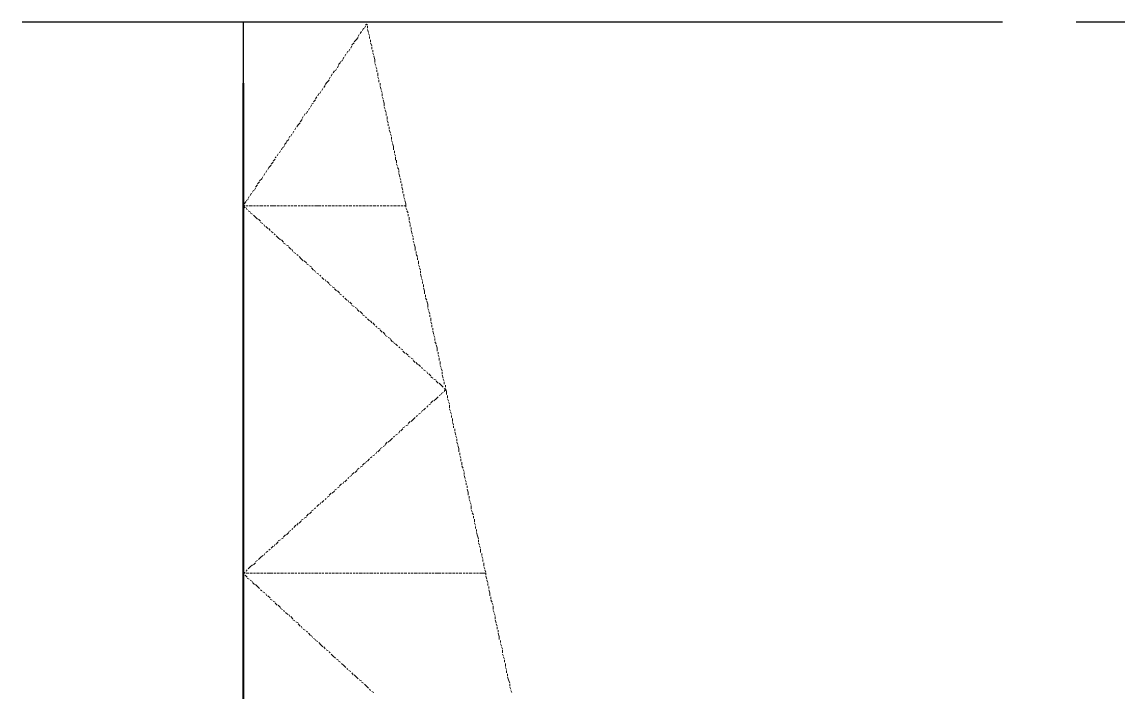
# Model space of a CAD drawing. Extents: x 8 to 21351, y 0 to 420.
# Drawn here: x 15777.49 to 15799.99, y 249.63 to 263.31 of the extents above; entities that cross this region are included whole.
import ezdxf

# ---------------------------------------------------------------- set-up
doc = ezdxf.new("R2010")
doc.units = 0

msp = doc.modelspace()

# ---------------------------------------------------------------- linework, layer by layer
at = {"lineweight": 25}
for p, q in [((15797.496, 263.313), (15777.493, 263.313)), ((15782.002, 263.313), (15782.002, 249.915)), ((15799.993, 263.313), (15798.998, 263.313))]:
    msp.add_line(p, q, dxfattribs=at)
at = {"color": 7, "lineweight": 5}
for p, q in [((15784.52, 263.271), (15784.499, 263.25)), ((15784.542, 263.25), (15784.52, 263.271)), ((15784.372, 263.059), (15784.351, 263.017)), ((15784.415, 263.123), (15784.393, 263.08)), ((15784.457, 263.186), (15784.436, 263.144)), ((15784.499, 263.229), (15784.478, 263.186)), ((15784.542, 263.186), (15784.542, 263.229)), ((15784.563, 263.102), (15784.542, 263.165)), ((15784.584, 263.038), (15784.563, 263.08)), ((15784.224, 262.827), (15784.203, 262.784)), ((15784.266, 262.89), (15784.224, 262.848)), ((15784.309, 262.954), (15784.266, 262.911)), ((15784.351, 262.996), (15784.309, 262.954)), ((15784.584, 262.975), (15784.584, 263.017)), ((15784.605, 262.911), (15784.605, 262.954)), ((15784.626, 262.827), (15784.605, 262.89)), ((15784.626, 262.763), (15784.626, 262.805)), ((15784.055, 262.594), (15784.034, 262.551)), ((15784.097, 262.657), (15784.076, 262.615)), ((15784.139, 262.721), (15784.118, 262.678)), ((15784.182, 262.763), (15784.161, 262.721)), ((15784.647, 262.699), (15784.647, 262.742)), ((15784.669, 262.636), (15784.647, 262.678)), ((15784.69, 262.551), (15784.669, 262.615)), ((15783.907, 262.361), (15783.885, 262.318)), ((15783.949, 262.424), (15783.928, 262.382)), ((15783.991, 262.488), (15783.949, 262.445)), ((15784.034, 262.53), (15783.991, 262.509)), ((15784.69, 262.488), (15784.69, 262.551)), ((15784.711, 262.424), (15784.69, 262.467)), ((15784.732, 262.361), (15784.711, 262.403)), ((15783.758, 262.128), (15783.716, 262.086)), ((15783.78, 262.192), (15783.758, 262.149)), ((15783.822, 262.255), (15783.801, 262.213)), ((15783.864, 262.318), (15783.843, 262.276)), ((15784.732, 262.297), (15784.732, 262.34)), ((15784.753, 262.213), (15784.753, 262.276)), ((15784.774, 262.149), (15784.753, 262.192)), ((15784.774, 262.086), (15784.774, 262.128)), ((15783.631, 261.959), (15783.61, 261.916)), ((15783.674, 262.022), (15783.653, 261.98)), ((15783.716, 262.086), (15783.674, 262.043)), ((15784.796, 262.022), (15784.796, 262.065)), ((15784.817, 261.938), (15784.796, 262.001)), ((15784.838, 261.874), (15784.817, 261.916)), ((15783.483, 261.726), (15783.441, 261.683)), ((15783.504, 261.789), (15783.483, 261.747)), ((15783.547, 261.853), (15783.526, 261.81)), ((15783.589, 261.895), (15783.568, 261.853)), ((15784.838, 261.81), (15784.838, 261.853)), ((15784.859, 261.747), (15784.838, 261.789)), ((15784.88, 261.662), (15784.859, 261.726)), ((15783.314, 261.493), (15783.293, 261.451)), ((15783.356, 261.557), (15783.335, 261.514)), ((15783.399, 261.62), (15783.377, 261.578)), ((15783.441, 261.662), (15783.399, 261.641)), ((15784.88, 261.599), (15784.88, 261.662)), ((15784.901, 261.535), (15784.88, 261.578)), ((15784.923, 261.472), (15784.901, 261.514)), ((15783.166, 261.26), (15783.123, 261.218)), ((15783.208, 261.324), (15783.166, 261.281)), ((15783.229, 261.387), (15783.208, 261.345)), ((15783.272, 261.451), (15783.25, 261.408)), ((15784.923, 261.408), (15784.923, 261.451)), ((15784.944, 261.324), (15784.944, 261.387)), ((15784.965, 261.26), (15784.944, 261.303)), ((15784.965, 261.197), (15784.965, 261.239)), ((15782.996, 261.027), (15782.975, 260.985)), ((15783.039, 261.091), (15783.018, 261.048)), ((15783.081, 261.154), (15783.06, 261.112)), ((15783.123, 261.218), (15783.102, 261.175)), ((15784.986, 261.133), (15784.986, 261.175)), ((15785.007, 261.048), (15784.986, 261.112)), ((15785.028, 260.985), (15785.007, 261.027)), ((15782.848, 260.795), (15782.827, 260.752)), ((15782.891, 260.858), (15782.848, 260.816)), ((15782.933, 260.921), (15782.891, 260.879)), ((15782.954, 260.985), (15782.933, 260.943)), ((15785.028, 260.921), (15785.028, 260.964)), ((15785.05, 260.858), (15785.028, 260.9)), ((15785.071, 260.773), (15785.05, 260.837)), ((15782.679, 260.562), (15782.658, 260.541)), ((15782.721, 260.625), (15782.7, 260.583)), ((15782.764, 260.689), (15782.742, 260.646)), ((15782.806, 260.752), (15782.785, 260.71)), ((15785.071, 260.71), (15785.071, 260.773)), ((15785.092, 260.646), (15785.092, 260.689)), ((15785.113, 260.583), (15785.092, 260.625)), ((15785.113, 260.498), (15785.113, 260.562)), ((15782.531, 260.35), (15782.51, 260.308)), ((15782.573, 260.392), (15782.531, 260.35)), ((15782.615, 260.456), (15782.573, 260.413)), ((15782.658, 260.519), (15782.615, 260.477)), ((15785.134, 260.435), (15785.134, 260.498)), ((15785.155, 260.371), (15785.134, 260.413)), ((15785.177, 260.308), (15785.155, 260.35)), ((15782.383, 260.117), (15782.34, 260.075)), ((15782.404, 260.159), (15782.383, 260.117)), ((15782.446, 260.223), (15782.425, 260.181)), ((15782.488, 260.286), (15782.467, 260.244)), ((15785.177, 260.244), (15785.177, 260.286)), ((15785.198, 260.159), (15785.177, 260.223)), ((15785.219, 260.096), (15785.198, 260.138)), ((15782.213, 259.884), (15782.192, 259.842)), ((15782.256, 259.927), (15782.234, 259.884)), ((15782.298, 259.99), (15782.256, 259.948)), ((15782.34, 260.054), (15782.298, 260.011)), ((15785.219, 260.033), (15785.219, 260.075)), ((15785.24, 259.969), (15785.24, 260.011)), ((15785.261, 259.884), (15785.24, 259.948)), ((15782.107, 259.694), (15782.065, 259.673)), ((15782.129, 259.757), (15782.107, 259.715)), ((15782.171, 259.821), (15782.15, 259.779)), ((15785.261, 259.821), (15785.261, 259.863)), ((15785.282, 259.757), (15785.282, 259.8)), ((15785.304, 259.694), (15785.282, 259.736)), ((15785.325, 259.609), (15785.304, 259.673)), ((15782.023, 259.588), (15782.002, 259.567)), ((15782.002, 259.567), (15782.044, 259.524)), ((15782.002, 259.524), (15782.002, 259.567)), ((15782.002, 259.567), (15782.044, 259.567)), ((15782.002, 259.461), (15782.002, 259.503)), ((15782.002, 259.397), (15782.002, 259.44)), ((15782.065, 259.651), (15782.023, 259.609)), ((15782.065, 259.567), (15782.107, 259.567)), ((15782.065, 259.524), (15782.086, 259.482)), ((15782.107, 259.461), (15782.15, 259.44)), ((15782.129, 259.567), (15782.192, 259.567)), ((15782.213, 259.567), (15782.256, 259.567)), ((15782.277, 259.567), (15782.319, 259.567)), ((15782.34, 259.567), (15782.404, 259.567)), ((15782.425, 259.567), (15782.467, 259.567)), ((15782.488, 259.567), (15782.531, 259.567)), ((15782.552, 259.567), (15782.615, 259.567)), ((15782.615, 259.567), (15782.679, 259.567)), ((15782.7, 259.567), (15782.742, 259.567)), ((15782.764, 259.567), (15782.806, 259.567)), ((15782.827, 259.567), (15782.891, 259.567)), ((15782.912, 259.567), (15782.954, 259.567)), ((15782.975, 259.567), (15783.018, 259.567)), ((15783.039, 259.567), (15783.102, 259.567)), ((15783.123, 259.567), (15783.166, 259.567)), ((15783.187, 259.567), (15783.229, 259.567)), ((15783.25, 259.567), (15783.314, 259.567)), ((15783.335, 259.567), (15783.377, 259.567)), ((15783.399, 259.567), (15783.441, 259.567)), ((15783.462, 259.567), (15783.526, 259.567)), ((15783.526, 259.567), (15783.589, 259.567)), ((15783.61, 259.567), (15783.653, 259.567)), ((15783.674, 259.567), (15783.716, 259.567)), ((15783.737, 259.567), (15783.801, 259.567)), ((15783.822, 259.567), (15783.864, 259.567)), ((15783.885, 259.567), (15783.928, 259.567)), ((15783.949, 259.567), (15784.012, 259.567)), ((15784.034, 259.567), (15784.076, 259.567)), ((15784.097, 259.567), (15784.139, 259.567)), ((15784.161, 259.567), (15784.224, 259.567)), ((15784.245, 259.567), (15784.288, 259.567)), ((15784.309, 259.567), (15784.351, 259.567)), ((15784.372, 259.567), (15784.415, 259.567)), ((15784.436, 259.567), (15784.499, 259.567)), ((15784.52, 259.567), (15784.563, 259.567)), ((15784.584, 259.567), (15784.626, 259.567)), ((15784.647, 259.567), (15784.711, 259.567)), ((15784.732, 259.567), (15784.774, 259.567)), ((15784.796, 259.567), (15784.838, 259.567)), ((15784.859, 259.567), (15784.923, 259.567)), ((15784.944, 259.567), (15784.986, 259.567)), ((15785.007, 259.567), (15785.05, 259.567)), ((15785.071, 259.567), (15785.134, 259.567)), ((15785.155, 259.567), (15785.198, 259.567)), ((15785.219, 259.567), (15785.261, 259.567)), ((15785.282, 259.567), (15785.325, 259.567)), ((15785.325, 259.546), (15785.325, 259.609)), ((15785.346, 259.482), (15785.325, 259.524)), ((15785.367, 259.419), (15785.346, 259.461)), ((15782.002, 259.313), (15782.002, 259.376)), ((15782.002, 259.249), (15782.002, 259.292)), ((15782.002, 259.186), (15782.002, 259.228)), ((15782.15, 259.419), (15782.192, 259.397)), ((15782.213, 259.376), (15782.256, 259.334)), ((15782.256, 259.334), (15782.298, 259.292)), ((15782.319, 259.292), (15782.361, 259.249)), ((15782.361, 259.228), (15782.404, 259.207)), ((15785.367, 259.355), (15785.367, 259.397)), ((15785.388, 259.271), (15785.388, 259.334)), ((15785.409, 259.207), (15785.388, 259.249)), ((15782.002, 259.101), (15782.002, 259.165)), ((15782.002, 259.038), (15782.002, 259.08)), ((15782.002, 258.974), (15782.002, 259.017)), ((15782.425, 259.186), (15782.446, 259.144)), ((15782.467, 259.144), (15782.51, 259.101)), ((15782.531, 259.101), (15782.552, 259.059)), ((15782.573, 259.038), (15782.615, 259.017)), ((15782.637, 258.995), (15782.658, 258.974)), ((15785.409, 259.144), (15785.409, 259.186)), ((15785.431, 259.08), (15785.431, 259.122)), ((15785.452, 258.995), (15785.431, 259.059)), ((15782.002, 258.889), (15782.002, 258.953)), ((15782.002, 258.826), (15782.002, 258.889)), ((15782.002, 258.762), (15782.002, 258.805)), ((15782.679, 258.953), (15782.721, 258.911)), ((15782.721, 258.911), (15782.764, 258.868)), ((15782.785, 258.868), (15782.827, 258.826)), ((15782.827, 258.805), (15782.869, 258.784)), ((15782.891, 258.762), (15782.933, 258.741)), ((15785.473, 258.932), (15785.452, 258.974)), ((15785.473, 258.868), (15785.473, 258.911)), ((15785.494, 258.805), (15785.473, 258.847)), ((15785.515, 258.72), (15785.494, 258.784)), ((15782.002, 258.699), (15782.002, 258.741)), ((15782.002, 258.614), (15782.002, 258.678)), ((15782.002, 258.551), (15782.002, 258.593)), ((15782.002, 258.487), (15782.002, 258.53)), ((15782.933, 258.72), (15782.975, 258.678)), ((15782.996, 258.678), (15783.018, 258.635)), ((15783.039, 258.614), (15783.081, 258.593)), ((15783.102, 258.572), (15783.123, 258.551)), ((15783.145, 258.53), (15783.187, 258.487)), ((15785.515, 258.657), (15785.515, 258.72)), ((15785.536, 258.593), (15785.536, 258.635)), ((15785.558, 258.53), (15785.536, 258.572)), ((15782.002, 258.403), (15782.002, 258.466)), ((15782.002, 258.339), (15782.002, 258.382)), ((15782.002, 258.276), (15782.002, 258.318)), ((15783.187, 258.487), (15783.229, 258.445)), ((15783.25, 258.445), (15783.293, 258.403)), ((15783.293, 258.382), (15783.335, 258.36)), ((15783.356, 258.339), (15783.399, 258.318)), ((15785.558, 258.466), (15785.558, 258.509)), ((15785.579, 258.382), (15785.579, 258.445)), ((15785.6, 258.318), (15785.579, 258.36)), ((15782.002, 258.191), (15782.002, 258.255)), ((15782.002, 258.127), (15782.002, 258.17)), ((15782.002, 258.064), (15782.002, 258.106)), ((15783.399, 258.297), (15783.441, 258.255)), ((15783.462, 258.255), (15783.483, 258.212)), ((15783.504, 258.191), (15783.547, 258.17)), ((15783.568, 258.149), (15783.589, 258.127)), ((15783.61, 258.106), (15783.653, 258.064)), ((15785.621, 258.255), (15785.6, 258.297)), ((15785.621, 258.191), (15785.621, 258.233)), ((15785.642, 258.106), (15785.621, 258.17)), ((15785.663, 258.043), (15785.642, 258.085)), ((15782.002, 257.979), (15782.002, 258.043)), ((15782.002, 257.916), (15782.002, 257.979)), ((15782.002, 257.852), (15782.002, 257.895)), ((15783.674, 258.064), (15783.695, 258.022)), ((15783.716, 258.022), (15783.758, 257.979)), ((15783.758, 257.958), (15783.801, 257.937)), ((15783.822, 257.916), (15783.864, 257.895)), ((15783.864, 257.873), (15783.907, 257.831)), ((15785.663, 257.979), (15785.663, 258.022)), ((15785.685, 257.916), (15785.685, 257.958)), ((15785.706, 257.831), (15785.685, 257.895)), ((15782.002, 257.789), (15782.002, 257.831)), ((15782.002, 257.704), (15782.002, 257.768)), ((15782.002, 257.641), (15782.002, 257.683)), ((15783.928, 257.831), (15783.97, 257.789)), ((15783.97, 257.768), (15784.012, 257.747)), ((15784.034, 257.725), (15784.055, 257.704)), ((15784.076, 257.683), (15784.118, 257.641)), ((15784.139, 257.641), (15784.161, 257.598)), ((15785.706, 257.768), (15785.706, 257.831)), ((15785.727, 257.704), (15785.727, 257.747)), ((15785.748, 257.641), (15785.727, 257.683)), ((15782.002, 257.577), (15782.002, 257.62)), ((15782.002, 257.492), (15782.002, 257.556)), ((15782.002, 257.429), (15782.002, 257.471)), ((15782.002, 257.365), (15782.002, 257.408)), ((15784.182, 257.598), (15784.224, 257.556)), ((15784.224, 257.535), (15784.266, 257.514)), ((15784.288, 257.492), (15784.33, 257.471)), ((15784.33, 257.45), (15784.372, 257.408)), ((15784.393, 257.408), (15784.436, 257.365)), ((15785.769, 257.556), (15785.748, 257.62)), ((15785.769, 257.492), (15785.769, 257.556)), ((15785.79, 257.429), (15785.769, 257.471)), ((15785.812, 257.365), (15785.79, 257.408)), ((15782.002, 257.281), (15782.002, 257.344)), ((15782.002, 257.217), (15782.002, 257.26)), ((15782.002, 257.154), (15782.002, 257.196)), ((15784.436, 257.344), (15784.478, 257.323)), ((15784.499, 257.302), (15784.52, 257.281)), ((15784.542, 257.26), (15784.584, 257.217)), ((15784.605, 257.217), (15784.626, 257.175)), ((15785.812, 257.302), (15785.812, 257.344)), ((15785.833, 257.217), (15785.833, 257.281)), ((15785.854, 257.154), (15785.833, 257.196)), ((15782.002, 257.069), (15782.002, 257.133)), ((15782.002, 257.006), (15782.002, 257.069)), ((15782.002, 256.942), (15782.002, 256.985)), ((15784.647, 257.175), (15784.69, 257.133)), ((15784.711, 257.111), (15784.732, 257.09)), ((15784.753, 257.069), (15784.796, 257.048)), ((15784.796, 257.027), (15784.838, 256.985)), ((15784.859, 256.985), (15784.901, 256.942)), ((15785.854, 257.09), (15785.854, 257.133)), ((15785.875, 257.027), (15785.875, 257.069)), ((15785.896, 256.942), (15785.875, 257.006)), ((15782.002, 256.879), (15782.002, 256.921)), ((15782.002, 256.794), (15782.002, 256.858)), ((15782.002, 256.731), (15782.002, 256.773)), ((15784.901, 256.921), (15784.944, 256.9)), ((15784.965, 256.879), (15785.007, 256.858)), ((15785.007, 256.836), (15785.05, 256.794)), ((15785.071, 256.794), (15785.092, 256.752)), ((15785.113, 256.752), (15785.155, 256.709)), ((15785.917, 256.879), (15785.896, 256.921)), ((15785.917, 256.815), (15785.917, 256.858)), ((15785.939, 256.752), (15785.917, 256.794)), ((15785.96, 256.667), (15785.939, 256.731)), ((15782.002, 256.667), (15782.002, 256.709)), ((15782.002, 256.582), (15782.002, 256.646)), ((15782.002, 256.519), (15782.002, 256.561)), ((15785.177, 256.688), (15785.198, 256.667)), ((15785.219, 256.646), (15785.261, 256.625)), ((15785.261, 256.603), (15785.304, 256.561)), ((15785.325, 256.561), (15785.367, 256.519)), ((15785.96, 256.603), (15785.96, 256.667)), ((15785.981, 256.54), (15785.981, 256.582)), ((15786.002, 256.476), (15785.981, 256.519)), ((15782.002, 256.455), (15782.002, 256.498)), ((15782.002, 256.371), (15782.002, 256.434)), ((15782.002, 256.307), (15782.002, 256.349)), ((15782.002, 256.244), (15782.002, 256.286)), ((15785.367, 256.498), (15785.409, 256.476)), ((15785.431, 256.455), (15785.473, 256.434)), ((15785.473, 256.413), (15785.515, 256.371)), ((15785.536, 256.371), (15785.558, 256.328)), ((15785.579, 256.328), (15785.621, 256.286)), ((15786.002, 256.413), (15786.002, 256.455)), ((15786.023, 256.328), (15786.023, 256.392)), ((15786.044, 256.265), (15786.023, 256.307)), ((15782.002, 256.159), (15782.002, 256.223)), ((15782.002, 256.096), (15782.002, 256.159)), ((15782.002, 256.032), (15782.002, 256.074)), ((15785.642, 256.265), (15785.663, 256.244)), ((15785.685, 256.223), (15785.727, 256.201)), ((15785.748, 256.18), (15785.769, 256.138)), ((15785.79, 256.138), (15785.833, 256.096)), ((15785.833, 256.074), (15785.875, 256.053)), ((15786.066, 256.201), (15786.044, 256.244)), ((15786.066, 256.138), (15786.066, 256.18)), ((15786.087, 256.053), (15786.066, 256.117)), ((15782.002, 255.968), (15782.002, 256.011)), ((15782.002, 255.884), (15782.002, 255.947)), ((15782.002, 255.82), (15782.002, 255.863)), ((15785.896, 256.032), (15785.939, 256.011)), ((15785.939, 255.99), (15785.981, 255.947)), ((15786.002, 255.947), (15786.044, 255.905)), ((15786.044, 255.905), (15786.087, 255.863)), ((15786.108, 255.99), (15786.087, 256.032)), ((15786.108, 255.926), (15786.108, 255.968)), ((15786.108, 255.841), (15786.129, 255.82)), ((15786.129, 255.863), (15786.129, 255.905)), ((15786.15, 255.778), (15786.129, 255.841)), ((15782.002, 255.757), (15782.002, 255.799)), ((15782.002, 255.672), (15782.002, 255.736)), ((15782.002, 255.609), (15782.002, 255.651)), ((15785.939, 255.63), (15785.896, 255.588)), ((15785.981, 255.672), (15785.939, 255.63)), ((15786.044, 255.714), (15786.002, 255.693)), ((15786.087, 255.757), (15786.044, 255.736)), ((15786.129, 255.82), (15786.108, 255.778)), ((15786.15, 255.714), (15786.15, 255.778)), ((15786.171, 255.651), (15786.171, 255.693)), ((15786.193, 255.588), (15786.171, 255.63)), ((15782.002, 255.545), (15782.002, 255.588)), ((15782.002, 255.46), (15782.002, 255.524)), ((15782.002, 255.397), (15782.002, 255.439)), ((15785.663, 255.397), (15785.642, 255.355)), ((15785.727, 255.439), (15785.685, 255.397)), ((15785.769, 255.482), (15785.748, 255.46)), ((15785.833, 255.524), (15785.79, 255.503)), ((15785.875, 255.588), (15785.833, 255.545)), ((15786.214, 255.524), (15786.193, 255.566)), ((15786.214, 255.439), (15786.214, 255.503)), ((15786.235, 255.376), (15786.214, 255.418)), ((15782.002, 255.333), (15782.002, 255.376)), ((15782.002, 255.27), (15782.002, 255.312)), ((15782.002, 255.185), (15782.002, 255.249)), ((15782.002, 255.122), (15782.002, 255.164)), ((15785.409, 255.164), (15785.367, 255.122)), ((15785.473, 255.206), (15785.431, 255.164)), ((15785.515, 255.249), (15785.473, 255.206)), ((15785.558, 255.291), (15785.536, 255.27)), ((15785.621, 255.333), (15785.579, 255.312)), ((15786.256, 255.312), (15786.235, 255.355)), ((15786.256, 255.249), (15786.256, 255.291)), ((15786.277, 255.164), (15786.277, 255.228)), ((15782.002, 255.058), (15782.002, 255.101)), ((15782.002, 254.974), (15782.002, 255.037)), ((15782.002, 254.91), (15782.002, 254.952)), ((15785.198, 254.974), (15785.177, 254.931)), ((15785.261, 255.016), (15785.219, 254.974)), ((15785.304, 255.058), (15785.261, 255.037)), ((15785.367, 255.101), (15785.325, 255.079)), ((15786.298, 255.101), (15786.277, 255.143)), ((15786.298, 255.037), (15786.298, 255.079)), ((15786.32, 254.974), (15786.32, 255.016)), ((15786.341, 254.889), (15786.32, 254.952)), ((15782.002, 254.847), (15782.002, 254.889)), ((15782.002, 254.762), (15782.002, 254.825)), ((15782.002, 254.698), (15782.002, 254.741)), ((15784.944, 254.741), (15784.901, 254.698)), ((15785.007, 254.783), (15784.965, 254.741)), ((15785.05, 254.825), (15785.007, 254.783)), ((15785.092, 254.868), (15785.071, 254.847)), ((15785.155, 254.91), (15785.113, 254.889)), ((15786.362, 254.825), (15786.341, 254.868)), ((15786.362, 254.762), (15786.362, 254.804)), ((15786.383, 254.698), (15786.362, 254.741)), ((15782.002, 254.635), (15782.002, 254.677)), ((15782.002, 254.55), (15782.002, 254.614)), ((15782.002, 254.487), (15782.002, 254.529)), ((15784.69, 254.487), (15784.647, 254.466)), ((15784.732, 254.55), (15784.711, 254.508)), ((15784.796, 254.593), (15784.753, 254.55)), ((15784.838, 254.635), (15784.796, 254.614)), ((15784.901, 254.677), (15784.859, 254.656)), ((15786.404, 254.614), (15786.383, 254.677)), ((15786.404, 254.55), (15786.404, 254.614)), ((15786.425, 254.487), (15786.425, 254.529)), ((15782.002, 254.423), (15782.002, 254.466)), ((15782.002, 254.36), (15782.002, 254.402)), ((15782.002, 254.275), (15782.002, 254.339)), ((15782.002, 254.212), (15782.002, 254.254)), ((15784.436, 254.254), (15784.393, 254.233)), ((15784.478, 254.317), (15784.436, 254.275)), ((15784.52, 254.36), (15784.499, 254.317)), ((15784.584, 254.402), (15784.542, 254.36)), ((15784.626, 254.445), (15784.605, 254.423)), ((15786.447, 254.423), (15786.425, 254.466)), ((15786.447, 254.36), (15786.447, 254.402)), ((15786.468, 254.275), (15786.468, 254.339)), ((15786.489, 254.212), (15786.468, 254.254)), ((15782.002, 254.148), (15782.002, 254.19)), ((15782.002, 254.063), (15782.002, 254.127)), ((15782.002, 254), (15782.002, 254.042)), ((15784.224, 254.063), (15784.182, 254.042)), ((15784.266, 254.127), (15784.224, 254.085)), ((15784.33, 254.169), (15784.288, 254.127)), ((15784.372, 254.212), (15784.33, 254.19)), ((15786.51, 254.148), (15786.489, 254.19)), ((15786.51, 254.085), (15786.51, 254.127)), ((15786.531, 254), (15786.51, 254.063)), ((15782.002, 253.936), (15782.002, 253.979)), ((15782.002, 253.852), (15782.002, 253.915)), ((15782.002, 253.788), (15782.002, 253.831)), ((15783.97, 253.831), (15783.928, 253.81)), ((15784.012, 253.894), (15783.97, 253.852)), ((15784.055, 253.936), (15784.034, 253.894)), ((15784.118, 253.979), (15784.076, 253.936)), ((15784.161, 254.021), (15784.139, 254)), ((15786.552, 253.936), (15786.531, 253.979)), ((15786.552, 253.873), (15786.552, 253.915)), ((15786.574, 253.81), (15786.574, 253.852)), ((15782.002, 253.725), (15782.002, 253.767)), ((15782.002, 253.64), (15782.002, 253.704)), ((15782.002, 253.577), (15782.002, 253.619)), ((15783.695, 253.598), (15783.674, 253.577)), ((15783.758, 253.64), (15783.716, 253.619)), ((15783.801, 253.704), (15783.758, 253.661)), ((15783.864, 253.746), (15783.822, 253.704)), ((15783.907, 253.788), (15783.864, 253.767)), ((15786.595, 253.725), (15786.574, 253.788)), ((15786.595, 253.661), (15786.595, 253.725)), ((15786.616, 253.598), (15786.616, 253.64)), ((15782.002, 253.513), (15782.002, 253.555)), ((15782.002, 253.45), (15782.002, 253.492)), ((15782.002, 253.365), (15782.002, 253.429)), ((15783.441, 253.365), (15783.399, 253.344)), ((15783.483, 253.407), (15783.462, 253.386)), ((15783.547, 253.471), (15783.504, 253.429)), ((15783.589, 253.513), (15783.568, 253.471)), ((15783.653, 253.555), (15783.61, 253.513)), ((15786.637, 253.534), (15786.616, 253.577)), ((15786.658, 253.471), (15786.637, 253.513)), ((15786.658, 253.386), (15786.658, 253.45)), ((15786.679, 253.323), (15786.658, 253.365)), ((15782.002, 253.302), (15782.002, 253.344)), ((15782.002, 253.238), (15782.002, 253.28)), ((15782.002, 253.153), (15782.002, 253.217)), ((15782.002, 253.09), (15782.002, 253.132)), ((15783.187, 253.132), (15783.145, 253.09)), ((15783.229, 253.174), (15783.187, 253.153)), ((15783.293, 253.217), (15783.25, 253.196)), ((15783.335, 253.28), (15783.293, 253.238)), ((15783.399, 253.323), (15783.356, 253.28)), ((15786.701, 253.259), (15786.679, 253.302)), ((15786.701, 253.196), (15786.701, 253.238)), ((15786.722, 253.111), (15786.722, 253.174)), ((15782.002, 253.026), (15782.002, 253.069)), ((15782.002, 252.942), (15782.002, 253.005)), ((15782.002, 252.878), (15782.002, 252.92)), ((15782.975, 252.942), (15782.933, 252.92)), ((15783.018, 252.984), (15782.996, 252.963)), ((15783.081, 253.048), (15783.039, 253.005)), ((15783.123, 253.09), (15783.102, 253.048)), ((15786.743, 253.048), (15786.722, 253.09)), ((15786.743, 252.984), (15786.743, 253.026)), ((15786.764, 252.92), (15786.764, 252.963)), ((15782.002, 252.815), (15782.002, 252.857)), ((15782.002, 252.73), (15782.002, 252.793)), ((15782.002, 252.667), (15782.002, 252.709)), ((15782.721, 252.709), (15782.679, 252.667)), ((15782.764, 252.751), (15782.721, 252.73)), ((15782.827, 252.793), (15782.785, 252.772)), ((15782.869, 252.857), (15782.827, 252.815)), ((15782.933, 252.899), (15782.891, 252.857)), ((15786.785, 252.836), (15786.764, 252.899)), ((15786.806, 252.772), (15786.785, 252.836)), ((15786.806, 252.709), (15786.806, 252.751)), ((15786.828, 252.645), (15786.806, 252.688)), ((15782.002, 252.603), (15782.002, 252.645)), ((15782.002, 252.54), (15782.002, 252.582)), ((15782.002, 252.455), (15782.002, 252.518)), ((15782.446, 252.476), (15782.425, 252.434)), ((15782.51, 252.518), (15782.467, 252.497)), ((15782.552, 252.561), (15782.531, 252.54)), ((15782.615, 252.624), (15782.573, 252.582)), ((15782.658, 252.667), (15782.637, 252.624)), ((15786.849, 252.582), (15786.828, 252.624)), ((15786.849, 252.497), (15786.849, 252.561)), ((15786.87, 252.434), (15786.87, 252.476)), ((15782.002, 252.391), (15782.002, 252.434)), ((15782.002, 252.328), (15782.002, 252.37)), ((15782.002, 252.243), (15782.002, 252.307)), ((15782.192, 252.243), (15782.15, 252.201)), ((15782.256, 252.286), (15782.213, 252.243)), ((15782.298, 252.328), (15782.256, 252.307)), ((15782.361, 252.391), (15782.319, 252.349)), ((15782.404, 252.434), (15782.361, 252.391)), ((15786.891, 252.37), (15786.87, 252.412)), ((15786.891, 252.307), (15786.891, 252.349)), ((15786.912, 252.222), (15786.912, 252.286)), ((15782.002, 252.18), (15782.002, 252.222)), ((15782.002, 252.116), (15782.002, 252.159)), ((15782.044, 252.095), (15782.002, 252.074)), ((15782.002, 252.031), (15782.002, 252.095)), ((15782.002, 252.074), (15782.044, 252.074)), ((15782.002, 252.074), (15782.023, 252.031)), ((15782.002, 251.968), (15782.002, 252.01)), ((15782.044, 252.031), (15782.086, 251.989)), ((15782.086, 252.137), (15782.065, 252.116)), ((15782.065, 252.074), (15782.129, 252.074)), ((15782.15, 252.201), (15782.107, 252.159)), ((15782.15, 252.074), (15782.192, 252.074)), ((15782.213, 252.074), (15782.256, 252.074)), ((15782.277, 252.074), (15782.34, 252.074)), ((15782.361, 252.074), (15782.404, 252.074)), ((15782.425, 252.074), (15782.467, 252.074)), ((15782.488, 252.074), (15782.552, 252.074)), ((15782.552, 252.074), (15782.615, 252.074)), ((15782.637, 252.074), (15782.679, 252.074)), ((15782.7, 252.074), (15782.742, 252.074)), ((15782.764, 252.074), (15782.827, 252.074)), ((15782.848, 252.074), (15782.891, 252.074)), ((15782.912, 252.074), (15782.954, 252.074)), ((15782.975, 252.074), (15783.039, 252.074)), ((15783.06, 252.074), (15783.102, 252.074)), ((15783.123, 252.074), (15783.166, 252.074)), ((15783.187, 252.074), (15783.25, 252.074)), ((15783.272, 252.074), (15783.314, 252.074)), ((15783.335, 252.074), (15783.377, 252.074)), ((15783.399, 252.074), (15783.441, 252.074)), ((15783.462, 252.074), (15783.526, 252.074)), ((15783.547, 252.074), (15783.589, 252.074)), ((15783.61, 252.074), (15783.653, 252.074)), ((15783.674, 252.074), (15783.737, 252.074)), ((15783.758, 252.074), (15783.801, 252.074)), ((15783.822, 252.074), (15783.864, 252.074)), ((15783.885, 252.074), (15783.949, 252.074)), ((15783.97, 252.074), (15784.012, 252.074)), ((15784.034, 252.074), (15784.076, 252.074)), ((15784.097, 252.074), (15784.161, 252.074)), ((15784.182, 252.074), (15784.224, 252.074)), ((15784.245, 252.074), (15784.288, 252.074)), ((15784.309, 252.074), (15784.351, 252.074)), ((15784.372, 252.074), (15784.436, 252.074)), ((15784.457, 252.074), (15784.499, 252.074)), ((15784.52, 252.074), (15784.563, 252.074)), ((15784.584, 252.074), (15784.647, 252.074)), ((15784.669, 252.074), (15784.711, 252.074)), ((15784.732, 252.074), (15784.774, 252.074)), ((15784.796, 252.074), (15784.859, 252.074)), ((15784.88, 252.074), (15784.923, 252.074)), ((15784.944, 252.074), (15784.986, 252.074)), ((15785.007, 252.074), (15785.071, 252.074)), ((15785.092, 252.074), (15785.134, 252.074)), ((15785.155, 252.074), (15785.198, 252.074)), ((15785.219, 252.074), (15785.261, 252.074)), ((15785.282, 252.074), (15785.346, 252.074)), ((15785.367, 252.074), (15785.409, 252.074)), ((15785.431, 252.074), (15785.473, 252.074)), ((15785.494, 252.074), (15785.558, 252.074)), ((15785.579, 252.074), (15785.621, 252.074)), ((15785.642, 252.074), (15785.685, 252.074)), ((15785.706, 252.074), (15785.769, 252.074)), ((15785.79, 252.074), (15785.833, 252.074)), ((15785.854, 252.074), (15785.896, 252.074)), ((15785.917, 252.074), (15785.981, 252.074)), ((15785.981, 252.074), (15786.044, 252.074)), ((15786.066, 252.074), (15786.108, 252.074)), ((15786.129, 252.074), (15786.171, 252.074)), ((15786.193, 252.074), (15786.256, 252.074)), ((15786.277, 252.074), (15786.32, 252.074)), ((15786.341, 252.074), (15786.383, 252.074)), ((15786.404, 252.074), (15786.468, 252.074)), ((15786.489, 252.074), (15786.531, 252.074)), ((15786.552, 252.074), (15786.595, 252.074)), ((15786.616, 252.074), (15786.679, 252.074)), ((15786.701, 252.074), (15786.743, 252.074)), ((15786.764, 252.074), (15786.806, 252.074)), ((15786.828, 252.074), (15786.891, 252.074)), ((15786.891, 252.074), (15786.955, 252.074)), ((15786.933, 252.159), (15786.912, 252.201)), ((15786.955, 252.095), (15786.933, 252.137)), ((15786.955, 252.031), (15786.955, 252.074)), ((15786.976, 251.947), (15786.955, 252.01)), ((15782.002, 251.905), (15782.002, 251.947)), ((15782.002, 251.82), (15782.002, 251.883)), ((15782.002, 251.756), (15782.002, 251.799)), ((15782.086, 251.968), (15782.129, 251.947)), ((15782.15, 251.926), (15782.192, 251.905)), ((15782.192, 251.883), (15782.234, 251.841)), ((15782.256, 251.841), (15782.298, 251.799)), ((15782.298, 251.799), (15782.34, 251.756)), ((15786.997, 251.883), (15786.976, 251.926)), ((15786.997, 251.82), (15786.997, 251.862)), ((15787.018, 251.756), (15787.018, 251.799)), ((15782.002, 251.693), (15782.002, 251.735)), ((15782.002, 251.629), (15782.002, 251.672)), ((15782.002, 251.545), (15782.002, 251.608)), ((15782.361, 251.735), (15782.383, 251.714)), ((15782.404, 251.693), (15782.446, 251.672)), ((15782.467, 251.65), (15782.488, 251.608)), ((15782.51, 251.608), (15782.552, 251.566)), ((15787.039, 251.672), (15787.018, 251.735)), ((15787.039, 251.608), (15787.039, 251.672)), ((15787.06, 251.545), (15787.06, 251.587)), ((15782.002, 251.481), (15782.002, 251.524)), ((15782.002, 251.418), (15782.002, 251.46)), ((15782.002, 251.333), (15782.002, 251.397)), ((15782.552, 251.545), (15782.594, 251.524)), ((15782.615, 251.502), (15782.658, 251.481)), ((15782.658, 251.46), (15782.7, 251.418)), ((15782.721, 251.418), (15782.764, 251.375)), ((15782.764, 251.354), (15782.806, 251.333)), ((15787.082, 251.481), (15787.06, 251.524)), ((15787.103, 251.418), (15787.082, 251.46)), ((15787.103, 251.333), (15787.103, 251.397)), ((15782.002, 251.269), (15782.002, 251.312)), ((15782.002, 251.206), (15782.002, 251.248)), ((15782.002, 251.121), (15782.002, 251.185)), ((15782.827, 251.312), (15782.848, 251.291)), ((15782.869, 251.269), (15782.912, 251.227)), ((15782.933, 251.227), (15782.954, 251.185)), ((15782.975, 251.185), (15783.018, 251.143)), ((15783.018, 251.121), (15783.06, 251.1)), ((15787.124, 251.269), (15787.103, 251.312)), ((15787.145, 251.206), (15787.124, 251.248)), ((15787.145, 251.143), (15787.145, 251.185)), ((15787.166, 251.058), (15787.145, 251.121)), ((15782.002, 251.058), (15782.002, 251.1)), ((15782.002, 250.994), (15782.002, 251.037)), ((15782.002, 250.91), (15782.002, 250.973)), ((15782.002, 250.846), (15782.002, 250.888)), ((15783.081, 251.079), (15783.123, 251.058)), ((15783.123, 251.037), (15783.166, 250.994)), ((15783.187, 250.994), (15783.208, 250.952)), ((15783.229, 250.931), (15783.272, 250.91)), ((15783.293, 250.888), (15783.314, 250.867)), ((15787.187, 250.994), (15787.166, 251.037)), ((15787.187, 250.931), (15787.187, 250.973)), ((15787.209, 250.867), (15787.209, 250.91)), ((15782.002, 250.783), (15782.002, 250.825)), ((15782.002, 250.719), (15782.002, 250.762)), ((15782.002, 250.634), (15782.002, 250.698)), ((15783.335, 250.846), (15783.377, 250.804)), ((15783.399, 250.804), (15783.42, 250.762)), ((15783.441, 250.74), (15783.483, 250.719)), ((15783.483, 250.698), (15783.526, 250.677)), ((15783.547, 250.656), (15783.589, 250.613)), ((15787.23, 250.783), (15787.209, 250.846)), ((15787.23, 250.719), (15787.23, 250.783)), ((15787.251, 250.656), (15787.251, 250.698)), ((15782.002, 250.571), (15782.002, 250.613)), ((15782.002, 250.507), (15782.002, 250.55)), ((15782.002, 250.423), (15782.002, 250.486)), ((15783.589, 250.613), (15783.631, 250.571)), ((15783.653, 250.571), (15783.674, 250.529)), ((15783.695, 250.507), (15783.737, 250.486)), ((15783.758, 250.465), (15783.78, 250.444)), ((15787.272, 250.592), (15787.251, 250.634)), ((15787.293, 250.529), (15787.272, 250.571)), ((15787.293, 250.444), (15787.293, 250.507)), ((15782.002, 250.359), (15782.002, 250.402)), ((15782.002, 250.296), (15782.002, 250.338)), ((15782.002, 250.211), (15782.002, 250.275)), ((15783.801, 250.423), (15783.843, 250.381)), ((15783.843, 250.381), (15783.885, 250.338)), ((15783.907, 250.317), (15783.949, 250.296)), ((15783.949, 250.275), (15783.991, 250.254)), ((15784.012, 250.232), (15784.055, 250.19)), ((15787.314, 250.381), (15787.293, 250.423)), ((15787.336, 250.317), (15787.314, 250.359)), ((15787.336, 250.254), (15787.336, 250.296)), ((15787.357, 250.169), (15787.357, 250.232)), ((15782.002, 250.148), (15782.002, 250.19)), ((15782.002, 250.084), (15782.002, 250.126)), ((15782.002, 250), (15782.002, 250.063)), ((15782.002, 249.936), (15782.002, 249.978)), ((15784.055, 250.19), (15784.097, 250.148)), ((15784.118, 250.126), (15784.139, 250.105)), ((15784.161, 250.084), (15784.203, 250.063)), ((15784.224, 250.042), (15784.245, 250)), ((15784.266, 250), (15784.309, 249.957)), ((15787.378, 250.105), (15787.357, 250.148)), ((15787.378, 250.042), (15787.378, 250.084)), ((15787.399, 249.978), (15787.399, 250.021)), ((15782.002, 249.873), (15782.002, 249.915)), ((15782.002, 249.809), (15782.002, 249.851)), ((15782.002, 249.724), (15782.002, 249.788)), ((15784.309, 249.957), (15784.351, 249.915)), ((15784.372, 249.894), (15784.415, 249.873)), ((15784.415, 249.851), (15784.457, 249.83)), ((15784.478, 249.809), (15784.52, 249.767)), ((15784.52, 249.767), (15784.563, 249.724)), ((15787.42, 249.894), (15787.399, 249.957)), ((15787.441, 249.83), (15787.42, 249.894)), ((15787.441, 249.767), (15787.441, 249.809)), ((15782.002, 249.661), (15782.002, 249.703)), ((15782.002, 249.597), (15782.002, 249.64)), ((15784.584, 249.703), (15784.605, 249.682)), ((15784.626, 249.661), (15784.669, 249.64)), ((15787.463, 249.703), (15787.441, 249.745)), ((15787.484, 249.64), (15787.463, 249.682))]:
    msp.add_line(p, q, dxfattribs=at)
at = {"color": 7, "lineweight": 40}
msp.add_line((15782.002, 262.065), (15782.002, 174.561), dxfattribs=at)

doc.saveas('drawing.dxf')
